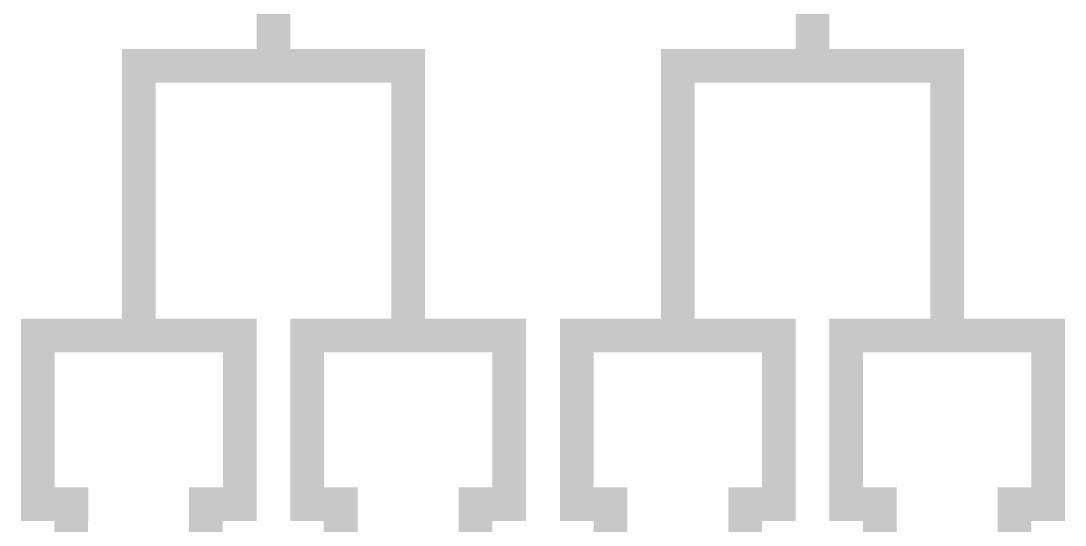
# Model space of a CAD drawing. Extents: x -40166 to 40284, y -45890 to 44060.
# Drawn here: x -37465 to -34365, y -1352 to 143 of the extents above; entities that cross this region are included whole.
import ezdxf

# ---------------------------------------------------------------- set-up
doc = ezdxf.new("R2010")
doc.units = 0
for name, color, linetype in [('10', 12, 'CONTINUOUS'), ('11', 13, 'CONTINUOUS'), ('12', 14, 'CONTINUOUS'), ('13', 15, 'CONTINUOUS'), ('14', 16, 'CONTINUOUS'), ('15', 17, 'CONTINUOUS'), ('16', 18, 'CONTINUOUS'), ('17', 19, 'CONTINUOUS'), ('18', 20, 'CONTINUOUS'), ('19', 21, 'CONTINUOUS'), ('20', 22, 'CONTINUOUS'), ('21', 23, 'CONTINUOUS'), ('22', 24, 'CONTINUOUS'), ('23', 25, 'CONTINUOUS'), ('24', 26, 'CONTINUOUS'), ('25', 27, 'CONTINUOUS'), ('26', 28, 'CONTINUOUS'), ('27', 29, 'CONTINUOUS'), ('28', 30, 'CONTINUOUS'), ('29', 31, 'CONTINUOUS'), ('3', 6, 'CONTINUOUS'), ('30', 32, 'CONTINUOUS'), ('31', 33, 'CONTINUOUS'), ('32', 34, 'CONTINUOUS'), ('33', 35, 'CONTINUOUS'), ('34', 36, 'CONTINUOUS'), ('35', 37, 'CONTINUOUS'), ('36', 38, 'CONTINUOUS'), ('37', 39, 'CONTINUOUS'), ('38', 40, 'CONTINUOUS'), ('39', 41, 'CONTINUOUS'), ('40', 42, 'CONTINUOUS'), ('41', 43, 'CONTINUOUS'), ('42', 44, 'CONTINUOUS'), ('43', 45, 'CONTINUOUS'), ('44', 46, 'CONTINUOUS'), ('45', 47, 'CONTINUOUS'), ('46', 48, 'CONTINUOUS'), ('47', 49, 'CONTINUOUS'), ('48', 50, 'CONTINUOUS'), ('49', 51, 'CONTINUOUS'), ('5', 7, 'CONTINUOUS'), ('50', 52, 'CONTINUOUS'), ('6', 8, 'CONTINUOUS'), ('7', 9, 'CONTINUOUS'), ('8', 10, 'CONTINUOUS'), ('9', 11, 'CONTINUOUS'), ('L1D0_square', 2, 'CONTINUOUS'), ('L2D0_round', 3, 'CONTINUOUS')]:
    doc.layers.add(name, color=color, linetype=linetype)

# ---------------------------------------------------------------- blocks, each defined once
blk = doc.blocks.new('device')
at = {"layer": '10'}
for points in [[(-1024, 934), (-1024, 935), (-324, 934), (-324, 935)], [(576, 934), (576, 935), (1276, 934), (1276, 935)], [(-1024, 916), (-1024, 917), (-324, 916), (-324, 917)], [(576, 916), (576, 917), (1276, 916), (1276, 917)], [(-1424, 134), (-1424, 135), (-724, 134), (-724, 135)], [(-624, 134), (-624, 135), (76, 134), (76, 135)], [(176, 134), (176, 135), (876, 134), (876, 135)], [(976, 134), (976, 135), (1676, 134), (1676, 135)], [(-1424, 116), (-1424, 117), (-724, 116), (-724, 117)], [(-624, 116), (-624, 117), (76, 116), (76, 117)], [(176, 116), (176, 117), (876, 116), (876, 117)], [(976, 116), (976, 117), (1676, 116), (1676, 117)]]:
    blk.add_solid(points, dxfattribs=at)
at = {"layer": '11'}
for points in [[(-1024, 935), (-1024, 936), (-324, 935), (-324, 936)], [(576, 935), (576, 936), (1276, 935), (1276, 936)], [(-1024, 915), (-1024, 916), (-324, 915), (-324, 916)], [(576, 915), (576, 916), (1276, 915), (1276, 916)], [(-1424, 135), (-1424, 136), (-724, 135), (-724, 136)], [(-624, 135), (-624, 136), (76, 135), (76, 136)], [(176, 135), (176, 136), (876, 135), (876, 136)], [(976, 135), (976, 136), (1676, 135), (1676, 136)], [(-1424, 115), (-1424, 116), (-724, 115), (-724, 116)], [(-624, 115), (-624, 116), (76, 115), (76, 116)], [(176, 115), (176, 116), (876, 115), (876, 116)], [(976, 115), (976, 116), (1676, 115), (1676, 116)]]:
    blk.add_solid(points, dxfattribs=at)
at = {"layer": '12'}
for points in [[(-1024, 936), (-1024, 937), (-324, 936), (-324, 937)], [(576, 936), (576, 937), (1276, 936), (1276, 937)], [(-1024, 914), (-1024, 915), (-324, 914), (-324, 915)], [(576, 914), (576, 915), (1276, 914), (1276, 915)], [(-1424, 136), (-1424, 137), (-724, 136), (-724, 137)], [(-624, 136), (-624, 137), (76, 136), (76, 137)], [(176, 136), (176, 137), (876, 136), (876, 137)], [(976, 136), (976, 137), (1676, 136), (1676, 137)], [(-1424, 114), (-1424, 115), (-724, 114), (-724, 115)], [(-624, 114), (-624, 115), (76, 114), (76, 115)], [(176, 114), (176, 115), (876, 114), (876, 115)], [(976, 114), (976, 115), (1676, 114), (1676, 115)]]:
    blk.add_solid(points, dxfattribs=at)
at = {"layer": '13'}
for points in [[(-1024, 937), (-1024, 938), (-324, 937), (-324, 938)], [(576, 937), (576, 938), (1276, 937), (1276, 938)], [(-1024, 913), (-1024, 914), (-324, 913), (-324, 914)], [(576, 913), (576, 914), (1276, 913), (1276, 914)], [(-1424, 137), (-1424, 138), (-724, 137), (-724, 138)], [(-624, 137), (-624, 138), (76, 137), (76, 138)], [(176, 137), (176, 138), (876, 137), (876, 138)], [(976, 137), (976, 138), (1676, 137), (1676, 138)], [(-1424, 113), (-1424, 114), (-724, 113), (-724, 114)], [(-624, 113), (-624, 114), (76, 113), (76, 114)], [(176, 113), (176, 114), (876, 113), (876, 114)], [(976, 113), (976, 114), (1676, 113), (1676, 114)]]:
    blk.add_solid(points, dxfattribs=at)
at = {"layer": '14'}
for points in [[(-1024, 938), (-1024, 939), (-324, 938), (-324, 939)], [(576, 938), (576, 939), (1276, 938), (1276, 939)], [(-1024, 912), (-1024, 913), (-324, 912), (-324, 913)], [(576, 912), (576, 913), (1276, 912), (1276, 913)], [(-1424, 138), (-1424, 139), (-724, 138), (-724, 139)], [(-624, 138), (-624, 139), (76, 138), (76, 139)], [(176, 138), (176, 139), (876, 138), (876, 139)], [(976, 138), (976, 139), (1676, 138), (1676, 139)], [(-1424, 112), (-1424, 113), (-724, 112), (-724, 113)], [(-624, 112), (-624, 113), (76, 112), (76, 113)], [(176, 112), (176, 113), (876, 112), (876, 113)], [(976, 112), (976, 113), (1676, 112), (1676, 113)]]:
    blk.add_solid(points, dxfattribs=at)
at = {"layer": '15'}
for points in [[(-1024, 939), (-1024, 940), (-324, 939), (-324, 940)], [(576, 939), (576, 940), (1276, 939), (1276, 940)], [(-1024, 911), (-1024, 912), (-324, 911), (-324, 912)], [(576, 911), (576, 912), (1276, 911), (1276, 912)], [(-1424, 139), (-1424, 140), (-724, 139), (-724, 140)], [(-624, 139), (-624, 140), (76, 139), (76, 140)], [(176, 139), (176, 140), (876, 139), (876, 140)], [(976, 139), (976, 140), (1676, 139), (1676, 140)], [(-1424, 111), (-1424, 112), (-724, 111), (-724, 112)], [(-624, 111), (-624, 112), (76, 111), (76, 112)], [(176, 111), (176, 112), (876, 111), (876, 112)], [(976, 111), (976, 112), (1676, 111), (1676, 112)]]:
    blk.add_solid(points, dxfattribs=at)
at = {"layer": '16'}
for points in [[(-1024, 940), (-1024, 941), (-324, 940), (-324, 941)], [(576, 940), (576, 941), (1276, 940), (1276, 941)], [(-1024, 910), (-1024, 911), (-324, 910), (-324, 911)], [(576, 910), (576, 911), (1276, 910), (1276, 911)], [(-1424, 140), (-1424, 141), (-724, 140), (-724, 141)], [(-624, 140), (-624, 141), (76, 140), (76, 141)], [(176, 140), (176, 141), (876, 140), (876, 141)], [(976, 140), (976, 141), (1676, 140), (1676, 141)], [(-1424, 110), (-1424, 111), (-724, 110), (-724, 111)], [(-624, 110), (-624, 111), (76, 110), (76, 111)], [(176, 110), (176, 111), (876, 110), (876, 111)], [(976, 110), (976, 111), (1676, 110), (1676, 111)]]:
    blk.add_solid(points, dxfattribs=at)
at = {"layer": '17'}
for points in [[(-1024, 941), (-1024, 942), (-324, 941), (-324, 942)], [(576, 941), (576, 942), (1276, 941), (1276, 942)], [(-1024, 909), (-1024, 910), (-324, 909), (-324, 910)], [(576, 909), (576, 910), (1276, 909), (1276, 910)], [(-1424, 141), (-1424, 142), (-724, 141), (-724, 142)], [(-624, 141), (-624, 142), (76, 141), (76, 142)], [(176, 141), (176, 142), (876, 141), (876, 142)], [(976, 141), (976, 142), (1676, 141), (1676, 142)], [(-1424, 109), (-1424, 110), (-724, 109), (-724, 110)], [(-624, 109), (-624, 110), (76, 109), (76, 110)], [(176, 109), (176, 110), (876, 109), (876, 110)], [(976, 109), (976, 110), (1676, 109), (1676, 110)]]:
    blk.add_solid(points, dxfattribs=at)
at = {"layer": '18'}
for points in [[(-1024, 942), (-1024, 943), (-324, 942), (-324, 943)], [(576, 942), (576, 943), (1276, 942), (1276, 943)], [(-1024, 908), (-1024, 909), (-324, 908), (-324, 909)], [(576, 908), (576, 909), (1276, 908), (1276, 909)], [(-1424, 142), (-1424, 143), (-724, 142), (-724, 143)], [(-624, 142), (-624, 143), (76, 142), (76, 143)], [(176, 142), (176, 143), (876, 142), (876, 143)], [(976, 142), (976, 143), (1676, 142), (1676, 143)], [(-1424, 108), (-1424, 109), (-724, 108), (-724, 109)], [(-624, 108), (-624, 109), (76, 108), (76, 109)], [(176, 108), (176, 109), (876, 108), (876, 109)], [(976, 108), (976, 109), (1676, 108), (1676, 109)]]:
    blk.add_solid(points, dxfattribs=at)
at = {"layer": '19'}
for points in [[(-1024, 943), (-1024, 944), (-324, 943), (-324, 944)], [(576, 943), (576, 944), (1276, 943), (1276, 944)], [(-1024, 907), (-1024, 908), (-324, 907), (-324, 908)], [(576, 907), (576, 908), (1276, 907), (1276, 908)], [(-1424, 143), (-1424, 144), (-724, 143), (-724, 144)], [(-624, 143), (-624, 144), (76, 143), (76, 144)], [(176, 143), (176, 144), (876, 143), (876, 144)], [(976, 143), (976, 144), (1676, 143), (1676, 144)], [(-1424, 107), (-1424, 108), (-724, 107), (-724, 108)], [(-624, 107), (-624, 108), (76, 107), (76, 108)], [(176, 107), (176, 108), (876, 107), (876, 108)], [(976, 107), (976, 108), (1676, 107), (1676, 108)]]:
    blk.add_solid(points, dxfattribs=at)
at = {"layer": '20'}
for points in [[(-1024, 944), (-1024, 945), (-324, 944), (-324, 945)], [(576, 944), (576, 945), (1276, 944), (1276, 945)], [(-1024, 906), (-1024, 907), (-324, 906), (-324, 907)], [(576, 906), (576, 907), (1276, 906), (1276, 907)], [(-1424, 144), (-1424, 145), (-724, 144), (-724, 145)], [(-624, 144), (-624, 145), (76, 144), (76, 145)], [(176, 144), (176, 145), (876, 144), (876, 145)], [(976, 144), (976, 145), (1676, 144), (1676, 145)], [(-1424, 106), (-1424, 107), (-724, 106), (-724, 107)], [(-624, 106), (-624, 107), (76, 106), (76, 107)], [(176, 106), (176, 107), (876, 106), (876, 107)], [(976, 106), (976, 107), (1676, 106), (1676, 107)]]:
    blk.add_solid(points, dxfattribs=at)
at = {"layer": '21'}
for points in [[(-1024, 945), (-1024, 946), (-324, 945), (-324, 946)], [(576, 945), (576, 946), (1276, 945), (1276, 946)], [(-1024, 905), (-1024, 906), (-324, 905), (-324, 906)], [(576, 905), (576, 906), (1276, 905), (1276, 906)], [(-1424, 145), (-1424, 146), (-724, 145), (-724, 146)], [(-624, 145), (-624, 146), (76, 145), (76, 146)], [(176, 145), (176, 146), (876, 145), (876, 146)], [(976, 145), (976, 146), (1676, 145), (1676, 146)], [(-1424, 105), (-1424, 106), (-724, 105), (-724, 106)], [(-624, 105), (-624, 106), (76, 105), (76, 106)], [(176, 105), (176, 106), (876, 105), (876, 106)], [(976, 105), (976, 106), (1676, 105), (1676, 106)]]:
    blk.add_solid(points, dxfattribs=at)
at = {"layer": '22'}
for points in [[(-1024, 946), (-1024, 947), (-324, 946), (-324, 947)], [(576, 946), (576, 947), (1276, 946), (1276, 947)], [(-1024, 904), (-1024, 905), (-324, 904), (-324, 905)], [(576, 904), (576, 905), (1276, 904), (1276, 905)], [(-1424, 146), (-1424, 147), (-724, 146), (-724, 147)], [(-624, 146), (-624, 147), (76, 146), (76, 147)], [(176, 146), (176, 147), (876, 146), (876, 147)], [(976, 146), (976, 147), (1676, 146), (1676, 147)], [(-1424, 104), (-1424, 105), (-724, 104), (-724, 105)], [(-624, 104), (-624, 105), (76, 104), (76, 105)], [(176, 104), (176, 105), (876, 104), (876, 105)], [(976, 104), (976, 105), (1676, 104), (1676, 105)]]:
    blk.add_solid(points, dxfattribs=at)
at = {"layer": '23'}
for points in [[(-1024, 947), (-1024, 948), (-324, 947), (-324, 948)], [(576, 947), (576, 948), (1276, 947), (1276, 948)], [(-1024, 903), (-1024, 904), (-324, 903), (-324, 904)], [(576, 903), (576, 904), (1276, 903), (1276, 904)], [(-1424, 147), (-1424, 148), (-724, 147), (-724, 148)], [(-624, 147), (-624, 148), (76, 147), (76, 148)], [(176, 147), (176, 148), (876, 147), (876, 148)], [(976, 147), (976, 148), (1676, 147), (1676, 148)], [(-1424, 103), (-1424, 104), (-724, 103), (-724, 104)], [(-624, 103), (-624, 104), (76, 103), (76, 104)], [(176, 103), (176, 104), (876, 103), (876, 104)], [(976, 103), (976, 104), (1676, 103), (1676, 104)]]:
    blk.add_solid(points, dxfattribs=at)
at = {"layer": '24'}
for points in [[(-1024, 948), (-1024, 949), (-324, 948), (-324, 949)], [(576, 948), (576, 949), (1276, 948), (1276, 949)], [(-1024, 902), (-1024, 903), (-324, 902), (-324, 903)], [(576, 902), (576, 903), (1276, 902), (1276, 903)], [(-1424, 148), (-1424, 149), (-724, 148), (-724, 149)], [(-624, 148), (-624, 149), (76, 148), (76, 149)], [(176, 148), (176, 149), (876, 148), (876, 149)], [(976, 148), (976, 149), (1676, 148), (1676, 149)], [(-1424, 102), (-1424, 103), (-724, 102), (-724, 103)], [(-624, 102), (-624, 103), (76, 102), (76, 103)], [(176, 102), (176, 103), (876, 102), (876, 103)], [(976, 102), (976, 103), (1676, 102), (1676, 103)]]:
    blk.add_solid(points, dxfattribs=at)
at = {"layer": '25'}
for points in [[(-1024, 949), (-1024, 950), (-324, 949), (-324, 950)], [(576, 949), (576, 950), (1276, 949), (1276, 950)], [(-1024, 901), (-1024, 902), (-324, 901), (-324, 902)], [(576, 901), (576, 902), (1276, 901), (1276, 902)], [(-1424, 149), (-1424, 150), (-724, 149), (-724, 150)], [(-624, 149), (-624, 150), (76, 149), (76, 150)], [(176, 149), (176, 150), (876, 149), (876, 150)], [(976, 149), (976, 150), (1676, 149), (1676, 150)], [(-1424, 101), (-1424, 102), (-724, 101), (-724, 102)], [(-624, 101), (-624, 102), (76, 101), (76, 102)], [(176, 101), (176, 102), (876, 101), (876, 102)], [(976, 101), (976, 102), (1676, 101), (1676, 102)]]:
    blk.add_solid(points, dxfattribs=at)
at = {"layer": '26'}
for points in [[(-1024, 950), (-1024, 951), (-324, 950), (-324, 951)], [(576, 950), (576, 951), (1276, 950), (1276, 951)], [(-1024, 900), (-1024, 901), (-324, 900), (-324, 901)], [(576, 900), (576, 901), (1276, 900), (1276, 901)], [(-1424, 150), (-1424, 151), (-724, 150), (-724, 151)], [(-624, 150), (-624, 151), (76, 150), (76, 151)], [(176, 150), (176, 151), (876, 150), (876, 151)], [(976, 150), (976, 151), (1676, 150), (1676, 151)], [(-1424, 100), (-1424, 101), (-724, 100), (-724, 101)], [(-624, 100), (-624, 101), (76, 100), (76, 101)], [(176, 100), (176, 101), (876, 100), (876, 101)], [(976, 100), (976, 101), (1676, 100), (1676, 101)]]:
    blk.add_solid(points, dxfattribs=at)
at = {"layer": '27'}
for points in [[(-1024, 951), (-1024, 952), (-324, 951), (-324, 952)], [(576, 951), (576, 952), (1276, 951), (1276, 952)], [(-1024, 899), (-1024, 900), (-324, 899), (-324, 900)], [(576, 899), (576, 900), (1276, 899), (1276, 900)], [(-1424, 151), (-1424, 152), (-724, 151), (-724, 152)], [(-624, 151), (-624, 152), (76, 151), (76, 152)], [(176, 151), (176, 152), (876, 151), (876, 152)], [(976, 151), (976, 152), (1676, 151), (1676, 152)], [(-1424, 99), (-1424, 100), (-724, 99), (-724, 100)], [(-624, 99), (-624, 100), (76, 99), (76, 100)], [(176, 99), (176, 100), (876, 99), (876, 100)], [(976, 99), (976, 100), (1676, 99), (1676, 100)]]:
    blk.add_solid(points, dxfattribs=at)
at = {"layer": '28'}
for points in [[(-1024, 952), (-1024, 953), (-324, 952), (-324, 953)], [(576, 952), (576, 953), (1276, 952), (1276, 953)], [(-1024, 898), (-1024, 899), (-324, 898), (-324, 899)], [(576, 898), (576, 899), (1276, 898), (1276, 899)], [(-1424, 152), (-1424, 153), (-724, 152), (-724, 153)], [(-624, 152), (-624, 153), (76, 152), (76, 153)], [(176, 152), (176, 153), (876, 152), (876, 153)], [(976, 152), (976, 153), (1676, 152), (1676, 153)], [(-1424, 98), (-1424, 99), (-724, 98), (-724, 99)], [(-624, 98), (-624, 99), (76, 98), (76, 99)], [(176, 98), (176, 99), (876, 98), (876, 99)], [(976, 98), (976, 99), (1676, 98), (1676, 99)]]:
    blk.add_solid(points, dxfattribs=at)
at = {"layer": '29'}
for points in [[(-1024, 953), (-1024, 954), (-324, 953), (-324, 954)], [(576, 953), (576, 954), (1276, 953), (1276, 954)], [(-1024, 897), (-1024, 898), (-324, 897), (-324, 898)], [(576, 897), (576, 898), (1276, 897), (1276, 898)], [(-1424, 153), (-1424, 154), (-724, 153), (-724, 154)], [(-624, 153), (-624, 154), (76, 153), (76, 154)], [(176, 153), (176, 154), (876, 153), (876, 154)], [(976, 153), (976, 154), (1676, 153), (1676, 154)], [(-1424, 97), (-1424, 98), (-724, 97), (-724, 98)], [(-624, 97), (-624, 98), (76, 97), (76, 98)], [(176, 97), (176, 98), (876, 97), (876, 98)], [(976, 97), (976, 98), (1676, 97), (1676, 98)]]:
    blk.add_solid(points, dxfattribs=at)
at = {"layer": '3'}
for points in [[(-1024, 926), (-1024, 928), (-324, 926), (-324, 928)], [(-1024, 923), (-1024, 925), (-324, 923), (-324, 925)], [(576, 926), (576, 928), (1276, 926), (1276, 928)], [(576, 923), (576, 925), (1276, 923), (1276, 925)], [(-1424, 126), (-1424, 128), (-724, 126), (-724, 128)], [(-1424, 123), (-1424, 125), (-724, 123), (-724, 125)], [(-624, 126), (-624, 128), (76, 126), (76, 128)], [(-624, 123), (-624, 125), (76, 123), (76, 125)], [(176, 126), (176, 128), (876, 126), (876, 128)], [(176, 123), (176, 125), (876, 123), (876, 125)], [(976, 126), (976, 128), (1676, 126), (1676, 128)], [(976, 123), (976, 125), (1676, 123), (1676, 125)]]:
    blk.add_solid(points, dxfattribs=at)
at = {"layer": '30'}
for points in [[(-1024, 954), (-1024, 955), (-324, 954), (-324, 955)], [(576, 954), (576, 955), (1276, 954), (1276, 955)], [(-1024, 896), (-1024, 897), (-324, 896), (-324, 897)], [(576, 896), (576, 897), (1276, 896), (1276, 897)], [(-1424, 154), (-1424, 155), (-724, 154), (-724, 155)], [(-624, 154), (-624, 155), (76, 154), (76, 155)], [(176, 154), (176, 155), (876, 154), (876, 155)], [(976, 154), (976, 155), (1676, 154), (1676, 155)], [(-1424, 96), (-1424, 97), (-724, 96), (-724, 97)], [(-624, 96), (-624, 97), (76, 96), (76, 97)], [(176, 96), (176, 97), (876, 96), (876, 97)], [(976, 96), (976, 97), (1676, 96), (1676, 97)]]:
    blk.add_solid(points, dxfattribs=at)
at = {"layer": '31'}
for points in [[(-1024, 955), (-1024, 956), (-324, 955), (-324, 956)], [(576, 955), (576, 956), (1276, 955), (1276, 956)], [(-1024, 895), (-1024, 896), (-324, 895), (-324, 896)], [(576, 895), (576, 896), (1276, 895), (1276, 896)], [(-1424, 155), (-1424, 156), (-724, 155), (-724, 156)], [(-624, 155), (-624, 156), (76, 155), (76, 156)], [(176, 155), (176, 156), (876, 155), (876, 156)], [(976, 155), (976, 156), (1676, 155), (1676, 156)], [(-1424, 95), (-1424, 96), (-724, 95), (-724, 96)], [(-624, 95), (-624, 96), (76, 95), (76, 96)], [(176, 95), (176, 96), (876, 95), (876, 96)], [(976, 95), (976, 96), (1676, 95), (1676, 96)]]:
    blk.add_solid(points, dxfattribs=at)
at = {"layer": '32'}
for points in [[(-1024, 956), (-1024, 957), (-324, 956), (-324, 957)], [(576, 956), (576, 957), (1276, 956), (1276, 957)], [(-1024, 894), (-1024, 895), (-324, 894), (-324, 895)], [(576, 894), (576, 895), (1276, 894), (1276, 895)], [(-1424, 156), (-1424, 157), (-724, 156), (-724, 157)], [(-624, 156), (-624, 157), (76, 156), (76, 157)], [(176, 156), (176, 157), (876, 156), (876, 157)], [(976, 156), (976, 157), (1676, 156), (1676, 157)], [(-1424, 94), (-1424, 95), (-724, 94), (-724, 95)], [(-624, 94), (-624, 95), (76, 94), (76, 95)], [(176, 94), (176, 95), (876, 94), (876, 95)], [(976, 94), (976, 95), (1676, 94), (1676, 95)]]:
    blk.add_solid(points, dxfattribs=at)
at = {"layer": '33'}
for points in [[(-1024, 957), (-1024, 958), (-324, 957), (-324, 958)], [(576, 957), (576, 958), (1276, 957), (1276, 958)], [(-1024, 893), (-1024, 894), (-324, 893), (-324, 894)], [(576, 893), (576, 894), (1276, 893), (1276, 894)], [(-1424, 157), (-1424, 158), (-724, 157), (-724, 158)], [(-624, 157), (-624, 158), (76, 157), (76, 158)], [(176, 157), (176, 158), (876, 157), (876, 158)], [(976, 157), (976, 158), (1676, 157), (1676, 158)], [(-1424, 93), (-1424, 94), (-724, 93), (-724, 94)], [(-624, 93), (-624, 94), (76, 93), (76, 94)], [(176, 93), (176, 94), (876, 93), (876, 94)], [(976, 93), (976, 94), (1676, 93), (1676, 94)]]:
    blk.add_solid(points, dxfattribs=at)
at = {"layer": '34'}
for points in [[(-1024, 958), (-1024, 959), (-324, 958), (-324, 959)], [(576, 958), (576, 959), (1276, 958), (1276, 959)], [(-1024, 892), (-1024, 893), (-324, 892), (-324, 893)], [(576, 892), (576, 893), (1276, 892), (1276, 893)], [(-1424, 158), (-1424, 159), (-724, 158), (-724, 159)], [(-624, 158), (-624, 159), (76, 158), (76, 159)], [(176, 158), (176, 159), (876, 158), (876, 159)], [(976, 158), (976, 159), (1676, 158), (1676, 159)], [(-1424, 92), (-1424, 93), (-724, 92), (-724, 93)], [(-624, 92), (-624, 93), (76, 92), (76, 93)], [(176, 92), (176, 93), (876, 92), (876, 93)], [(976, 92), (976, 93), (1676, 92), (1676, 93)]]:
    blk.add_solid(points, dxfattribs=at)
at = {"layer": '35'}
for points in [[(-1024, 959), (-1024, 960), (-324, 959), (-324, 960)], [(576, 959), (576, 960), (1276, 959), (1276, 960)], [(-1024, 891), (-1024, 892), (-324, 891), (-324, 892)], [(576, 891), (576, 892), (1276, 891), (1276, 892)], [(-1424, 159), (-1424, 160), (-724, 159), (-724, 160)], [(-624, 159), (-624, 160), (76, 159), (76, 160)], [(176, 159), (176, 160), (876, 159), (876, 160)], [(976, 159), (976, 160), (1676, 159), (1676, 160)], [(-1424, 91), (-1424, 92), (-724, 91), (-724, 92)], [(-624, 91), (-624, 92), (76, 91), (76, 92)], [(176, 91), (176, 92), (876, 91), (876, 92)], [(976, 91), (976, 92), (1676, 91), (1676, 92)]]:
    blk.add_solid(points, dxfattribs=at)
at = {"layer": '36'}
for points in [[(-1024, 960), (-1024, 961), (-324, 960), (-324, 961)], [(576, 960), (576, 961), (1276, 960), (1276, 961)], [(-1024, 890), (-1024, 891), (-324, 890), (-324, 891)], [(576, 890), (576, 891), (1276, 890), (1276, 891)], [(-1424, 160), (-1424, 161), (-724, 160), (-724, 161)], [(-624, 160), (-624, 161), (76, 160), (76, 161)], [(176, 160), (176, 161), (876, 160), (876, 161)], [(976, 160), (976, 161), (1676, 160), (1676, 161)], [(-1424, 90), (-1424, 91), (-724, 90), (-724, 91)], [(-624, 90), (-624, 91), (76, 90), (76, 91)], [(176, 90), (176, 91), (876, 90), (876, 91)], [(976, 90), (976, 91), (1676, 90), (1676, 91)]]:
    blk.add_solid(points, dxfattribs=at)
at = {"layer": '37'}
for points in [[(-1024, 961), (-1024, 962), (-324, 961), (-324, 962)], [(576, 961), (576, 962), (1276, 961), (1276, 962)], [(-1024, 889), (-1024, 890), (-324, 889), (-324, 890)], [(576, 889), (576, 890), (1276, 889), (1276, 890)], [(-1424, 161), (-1424, 162), (-724, 161), (-724, 162)], [(-624, 161), (-624, 162), (76, 161), (76, 162)], [(176, 161), (176, 162), (876, 161), (876, 162)], [(976, 161), (976, 162), (1676, 161), (1676, 162)], [(-1424, 89), (-1424, 90), (-724, 89), (-724, 90)], [(-624, 89), (-624, 90), (76, 89), (76, 90)], [(176, 89), (176, 90), (876, 89), (876, 90)], [(976, 89), (976, 90), (1676, 89), (1676, 90)]]:
    blk.add_solid(points, dxfattribs=at)
at = {"layer": '38'}
for points in [[(-1024, 962), (-1024, 963), (-324, 962), (-324, 963)], [(576, 962), (576, 963), (1276, 962), (1276, 963)], [(-1024, 888), (-1024, 889), (-324, 888), (-324, 889)], [(576, 888), (576, 889), (1276, 888), (1276, 889)], [(-1424, 162), (-1424, 163), (-724, 162), (-724, 163)], [(-624, 162), (-624, 163), (76, 162), (76, 163)], [(176, 162), (176, 163), (876, 162), (876, 163)], [(976, 162), (976, 163), (1676, 162), (1676, 163)], [(-1424, 88), (-1424, 89), (-724, 88), (-724, 89)], [(-624, 88), (-624, 89), (76, 88), (76, 89)], [(176, 88), (176, 89), (876, 88), (876, 89)], [(976, 88), (976, 89), (1676, 88), (1676, 89)]]:
    blk.add_solid(points, dxfattribs=at)
at = {"layer": '39'}
for points in [[(-1024, 963), (-1024, 964), (-324, 963), (-324, 964)], [(576, 963), (576, 964), (1276, 963), (1276, 964)], [(-1024, 887), (-1024, 888), (-324, 887), (-324, 888)], [(576, 887), (576, 888), (1276, 887), (1276, 888)], [(-1424, 163), (-1424, 164), (-724, 163), (-724, 164)], [(-624, 163), (-624, 164), (76, 163), (76, 164)], [(176, 163), (176, 164), (876, 163), (876, 164)], [(976, 163), (976, 164), (1676, 163), (1676, 164)], [(-1424, 87), (-1424, 88), (-724, 87), (-724, 88)], [(-624, 87), (-624, 88), (76, 87), (76, 88)], [(176, 87), (176, 88), (876, 87), (876, 88)], [(976, 87), (976, 88), (1676, 87), (1676, 88)]]:
    blk.add_solid(points, dxfattribs=at)
at = {"layer": '40'}
for points in [[(-1024, 964), (-1024, 965), (-324, 964), (-324, 965)], [(576, 964), (576, 965), (1276, 964), (1276, 965)], [(-1024, 886), (-1024, 887), (-324, 886), (-324, 887)], [(576, 886), (576, 887), (1276, 886), (1276, 887)], [(-1424, 164), (-1424, 165), (-724, 164), (-724, 165)], [(-624, 164), (-624, 165), (76, 164), (76, 165)], [(176, 164), (176, 165), (876, 164), (876, 165)], [(976, 164), (976, 165), (1676, 164), (1676, 165)], [(-1424, 86), (-1424, 87), (-724, 86), (-724, 87)], [(-624, 86), (-624, 87), (76, 86), (76, 87)], [(176, 86), (176, 87), (876, 86), (876, 87)], [(976, 86), (976, 87), (1676, 86), (1676, 87)]]:
    blk.add_solid(points, dxfattribs=at)
at = {"layer": '41'}
for points in [[(-1024, 965), (-1024, 966), (-324, 965), (-324, 966)], [(576, 965), (576, 966), (1276, 965), (1276, 966)], [(-1024, 885), (-1024, 886), (-324, 885), (-324, 886)], [(576, 885), (576, 886), (1276, 885), (1276, 886)], [(-1424, 165), (-1424, 166), (-724, 165), (-724, 166)], [(-624, 165), (-624, 166), (76, 165), (76, 166)], [(176, 165), (176, 166), (876, 165), (876, 166)], [(976, 165), (976, 166), (1676, 165), (1676, 166)], [(-1424, 85), (-1424, 86), (-724, 85), (-724, 86)], [(-624, 85), (-624, 86), (76, 85), (76, 86)], [(176, 85), (176, 86), (876, 85), (876, 86)], [(976, 85), (976, 86), (1676, 85), (1676, 86)]]:
    blk.add_solid(points, dxfattribs=at)
at = {"layer": '42'}
for points in [[(-1024, 966), (-1024, 967), (-324, 966), (-324, 967)], [(576, 966), (576, 967), (1276, 966), (1276, 967)], [(-1024, 884), (-1024, 885), (-324, 884), (-324, 885)], [(576, 884), (576, 885), (1276, 884), (1276, 885)], [(-1424, 166), (-1424, 167), (-724, 166), (-724, 167)], [(-624, 166), (-624, 167), (76, 166), (76, 167)], [(176, 166), (176, 167), (876, 166), (876, 167)], [(976, 166), (976, 167), (1676, 166), (1676, 167)], [(-1424, 84), (-1424, 85), (-724, 84), (-724, 85)], [(-624, 84), (-624, 85), (76, 84), (76, 85)], [(176, 84), (176, 85), (876, 84), (876, 85)], [(976, 84), (976, 85), (1676, 84), (1676, 85)]]:
    blk.add_solid(points, dxfattribs=at)
at = {"layer": '43'}
for points in [[(-1024, 967), (-1024, 968), (-324, 967), (-324, 968)], [(576, 967), (576, 968), (1276, 967), (1276, 968)], [(-1024, 883), (-1024, 884), (-324, 883), (-324, 884)], [(576, 883), (576, 884), (1276, 883), (1276, 884)], [(-1424, 167), (-1424, 168), (-724, 167), (-724, 168)], [(-624, 167), (-624, 168), (76, 167), (76, 168)], [(176, 167), (176, 168), (876, 167), (876, 168)], [(976, 167), (976, 168), (1676, 167), (1676, 168)], [(-1424, 83), (-1424, 84), (-724, 83), (-724, 84)], [(-624, 83), (-624, 84), (76, 83), (76, 84)], [(176, 83), (176, 84), (876, 83), (876, 84)], [(976, 83), (976, 84), (1676, 83), (1676, 84)]]:
    blk.add_solid(points, dxfattribs=at)
at = {"layer": '44'}
for points in [[(-1024, 968), (-1024, 969), (-324, 968), (-324, 969)], [(576, 968), (576, 969), (1276, 968), (1276, 969)], [(-1024, 882), (-1024, 883), (-324, 882), (-324, 883)], [(576, 882), (576, 883), (1276, 882), (1276, 883)], [(-1424, 168), (-1424, 169), (-724, 168), (-724, 169)], [(-624, 168), (-624, 169), (76, 168), (76, 169)], [(176, 168), (176, 169), (876, 168), (876, 169)], [(976, 168), (976, 169), (1676, 168), (1676, 169)], [(-1424, 82), (-1424, 83), (-724, 82), (-724, 83)], [(-624, 82), (-624, 83), (76, 82), (76, 83)], [(176, 82), (176, 83), (876, 82), (876, 83)], [(976, 82), (976, 83), (1676, 82), (1676, 83)]]:
    blk.add_solid(points, dxfattribs=at)
at = {"layer": '45'}
for points in [[(-1024, 969), (-1024, 970), (-324, 969), (-324, 970)], [(576, 969), (576, 970), (1276, 969), (1276, 970)], [(-1024, 881), (-1024, 882), (-324, 881), (-324, 882)], [(576, 881), (576, 882), (1276, 881), (1276, 882)], [(-1424, 169), (-1424, 170), (-724, 169), (-724, 170)], [(-624, 169), (-624, 170), (76, 169), (76, 170)], [(176, 169), (176, 170), (876, 169), (876, 170)], [(976, 169), (976, 170), (1676, 169), (1676, 170)], [(-1424, 81), (-1424, 82), (-724, 81), (-724, 82)], [(-624, 81), (-624, 82), (76, 81), (76, 82)], [(176, 81), (176, 82), (876, 81), (876, 82)], [(976, 81), (976, 82), (1676, 81), (1676, 82)]]:
    blk.add_solid(points, dxfattribs=at)
at = {"layer": '46'}
for points in [[(-1024, 970), (-1024, 971), (-324, 970), (-324, 971)], [(576, 970), (576, 971), (1276, 970), (1276, 971)], [(-1024, 880), (-1024, 881), (-324, 880), (-324, 881)], [(576, 880), (576, 881), (1276, 880), (1276, 881)], [(-1424, 170), (-1424, 171), (-724, 170), (-724, 171)], [(-624, 170), (-624, 171), (76, 170), (76, 171)], [(176, 170), (176, 171), (876, 170), (876, 171)], [(976, 170), (976, 171), (1676, 170), (1676, 171)], [(-1424, 80), (-1424, 81), (-724, 80), (-724, 81)], [(-624, 80), (-624, 81), (76, 80), (76, 81)], [(176, 80), (176, 81), (876, 80), (876, 81)], [(976, 80), (976, 81), (1676, 80), (1676, 81)]]:
    blk.add_solid(points, dxfattribs=at)
at = {"layer": '47'}
for points in [[(-1024, 971), (-1024, 972), (-324, 971), (-324, 972)], [(576, 971), (576, 972), (1276, 971), (1276, 972)], [(-1024, 879), (-1024, 880), (-324, 879), (-324, 880)], [(576, 879), (576, 880), (1276, 879), (1276, 880)], [(-1424, 171), (-1424, 172), (-724, 171), (-724, 172)], [(-624, 171), (-624, 172), (76, 171), (76, 172)], [(176, 171), (176, 172), (876, 171), (876, 172)], [(976, 171), (976, 172), (1676, 171), (1676, 172)], [(-1424, 79), (-1424, 80), (-724, 79), (-724, 80)], [(-624, 79), (-624, 80), (76, 79), (76, 80)], [(176, 79), (176, 80), (876, 79), (876, 80)], [(976, 79), (976, 80), (1676, 79), (1676, 80)]]:
    blk.add_solid(points, dxfattribs=at)
at = {"layer": '48'}
for points in [[(-1024, 972), (-1024, 973), (-324, 972), (-324, 973)], [(576, 972), (576, 973), (1276, 972), (1276, 973)], [(-1024, 878), (-1024, 879), (-324, 878), (-324, 879)], [(576, 878), (576, 879), (1276, 878), (1276, 879)], [(-1424, 172), (-1424, 173), (-724, 172), (-724, 173)], [(-624, 172), (-624, 173), (76, 172), (76, 173)], [(176, 172), (176, 173), (876, 172), (876, 173)], [(976, 172), (976, 173), (1676, 172), (1676, 173)], [(-1424, 78), (-1424, 79), (-724, 78), (-724, 79)], [(-624, 78), (-624, 79), (76, 78), (76, 79)], [(176, 78), (176, 79), (876, 78), (876, 79)], [(976, 78), (976, 79), (1676, 78), (1676, 79)]]:
    blk.add_solid(points, dxfattribs=at)
at = {"layer": '49'}
for points in [[(-1024, 973), (-1024, 974), (-324, 973), (-324, 974)], [(576, 973), (576, 974), (1276, 973), (1276, 974)], [(-1024, 877), (-1024, 878), (-324, 877), (-324, 878)], [(576, 877), (576, 878), (1276, 877), (1276, 878)], [(-1424, 173), (-1424, 174), (-724, 173), (-724, 174)], [(-624, 173), (-624, 174), (76, 173), (76, 174)], [(176, 173), (176, 174), (876, 173), (876, 174)], [(976, 173), (976, 174), (1676, 173), (1676, 174)], [(-1424, 77), (-1424, 78), (-724, 77), (-724, 78)], [(-624, 77), (-624, 78), (76, 77), (76, 78)], [(176, 77), (176, 78), (876, 77), (876, 78)], [(976, 77), (976, 78), (1676, 77), (1676, 78)]]:
    blk.add_solid(points, dxfattribs=at)
at = {"layer": '5'}
for points in [[(-1024, 928), (-1024, 930), (-324, 928), (-324, 930)], [(576, 928), (576, 930), (1276, 928), (1276, 930)], [(-1024, 921), (-1024, 923), (-324, 921), (-324, 923)], [(576, 921), (576, 923), (1276, 921), (1276, 923)], [(-1424, 128), (-1424, 130), (-724, 128), (-724, 130)], [(-624, 128), (-624, 130), (76, 128), (76, 130)], [(176, 128), (176, 130), (876, 128), (876, 130)], [(976, 128), (976, 130), (1676, 128), (1676, 130)], [(-1424, 121), (-1424, 123), (-724, 121), (-724, 123)], [(-624, 121), (-624, 123), (76, 121), (76, 123)], [(176, 121), (176, 123), (876, 121), (876, 123)], [(976, 121), (976, 123), (1676, 121), (1676, 123)]]:
    blk.add_solid(points, dxfattribs=at)
at = {"layer": '50'}
for points in [[(-1024, 974), (-1024, 975), (-324, 974), (-324, 975)], [(576, 974), (576, 975), (1276, 974), (1276, 975)], [(-1024, 876), (-1024, 877), (-324, 876), (-324, 877)], [(-1024, 875), (-1024, 876), (-324, 875), (-324, 876)], [(576, 876), (576, 877), (1276, 876), (1276, 877)], [(576, 875), (576, 876), (1276, 875), (1276, 876)], [(-1424, 174), (-1424, 175), (-724, 174), (-724, 175)], [(-624, 174), (-624, 175), (76, 174), (76, 175)], [(176, 174), (176, 175), (876, 174), (876, 175)], [(976, 174), (976, 175), (1676, 174), (1676, 175)], [(-1424, 76), (-1424, 77), (-724, 76), (-724, 77)], [(-1424, 75), (-1424, 76), (-724, 75), (-724, 76)], [(-624, 76), (-624, 77), (76, 76), (76, 77)], [(-624, 75), (-624, 76), (76, 75), (76, 76)], [(176, 76), (176, 77), (876, 76), (876, 77)], [(176, 75), (176, 76), (876, 75), (876, 76)], [(976, 76), (976, 77), (1676, 76), (1676, 77)], [(976, 75), (976, 76), (1676, 75), (1676, 76)]]:
    blk.add_solid(points, dxfattribs=at)
at = {"layer": '6'}
for points in [[(-1024, 930), (-1024, 931), (-324, 930), (-324, 931)], [(576, 930), (576, 931), (1276, 930), (1276, 931)], [(-1024, 920), (-1024, 921), (-324, 920), (-324, 921)], [(576, 920), (576, 921), (1276, 920), (1276, 921)], [(-1424, 130), (-1424, 131), (-724, 130), (-724, 131)], [(-624, 130), (-624, 131), (76, 130), (76, 131)], [(176, 130), (176, 131), (876, 130), (876, 131)], [(976, 130), (976, 131), (1676, 130), (1676, 131)], [(-1424, 120), (-1424, 121), (-724, 120), (-724, 121)], [(-624, 120), (-624, 121), (76, 120), (76, 121)], [(176, 120), (176, 121), (876, 120), (876, 121)], [(976, 120), (976, 121), (1676, 120), (1676, 121)]]:
    blk.add_solid(points, dxfattribs=at)
at = {"layer": '7'}
for points in [[(-1024, 931), (-1024, 932), (-324, 931), (-324, 932)], [(576, 931), (576, 932), (1276, 931), (1276, 932)], [(-1024, 919), (-1024, 920), (-324, 919), (-324, 920)], [(576, 919), (576, 920), (1276, 919), (1276, 920)], [(-1424, 131), (-1424, 132), (-724, 131), (-724, 132)], [(-624, 131), (-624, 132), (76, 131), (76, 132)], [(176, 131), (176, 132), (876, 131), (876, 132)], [(976, 131), (976, 132), (1676, 131), (1676, 132)], [(-1424, 119), (-1424, 120), (-724, 119), (-724, 120)], [(-624, 119), (-624, 120), (76, 119), (76, 120)], [(176, 119), (176, 120), (876, 119), (876, 120)], [(976, 119), (976, 120), (1676, 119), (1676, 120)]]:
    blk.add_solid(points, dxfattribs=at)
at = {"layer": '8'}
for points in [[(-1024, 932), (-1024, 933), (-324, 932), (-324, 933)], [(576, 932), (576, 933), (1276, 932), (1276, 933)], [(-1024, 918), (-1024, 919), (-324, 918), (-324, 919)], [(576, 918), (576, 919), (1276, 918), (1276, 919)], [(-1424, 132), (-1424, 133), (-724, 132), (-724, 133)], [(-624, 132), (-624, 133), (76, 132), (76, 133)], [(176, 132), (176, 133), (876, 132), (876, 133)], [(976, 132), (976, 133), (1676, 132), (1676, 133)], [(-1424, 118), (-1424, 119), (-724, 118), (-724, 119)], [(-624, 118), (-624, 119), (76, 118), (76, 119)], [(176, 118), (176, 119), (876, 118), (876, 119)], [(976, 118), (976, 119), (1676, 118), (1676, 119)]]:
    blk.add_solid(points, dxfattribs=at)
at = {"layer": '9'}
for points in [[(-1024, 933), (-1024, 934), (-324, 933), (-324, 934)], [(576, 933), (576, 934), (1276, 933), (1276, 934)], [(-1024, 917), (-1024, 918), (-324, 917), (-324, 918)], [(576, 917), (576, 918), (1276, 917), (1276, 918)], [(-1424, 133), (-1424, 134), (-724, 133), (-724, 134)], [(-624, 133), (-624, 134), (76, 133), (76, 134)], [(176, 133), (176, 134), (876, 133), (876, 134)], [(976, 133), (976, 134), (1676, 133), (1676, 134)], [(-1424, 117), (-1424, 118), (-724, 117), (-724, 118)], [(-624, 117), (-624, 118), (76, 117), (76, 118)], [(176, 117), (176, 118), (876, 117), (876, 118)], [(976, 117), (976, 118), (1676, 117), (1676, 118)]]:
    blk.add_solid(points, dxfattribs=at)
at = {"layer": 'L1D0_square'}
for points in [[(-724, 875), (-724, 1775), (-624, 875), (-624, 1775)], [(876, 875), (876, 1775), (976, 875), (976, 1775)], [(-1124, 875), (-1124, 975), (-924, 875), (-924, 975)], [(-1124, 75), (-1124, 975), (-1024, 75), (-1024, 975)], [(-424, 875), (-424, 975), (-224, 875), (-224, 975)], [(-324, 75), (-324, 975), (-224, 75), (-224, 975)], [(476, 875), (476, 975), (676, 875), (676, 975)], [(476, 75), (476, 975), (576, 75), (576, 975)], [(1176, 875), (1176, 975), (1376, 875), (1376, 975)], [(1276, 75), (1276, 975), (1376, 75), (1376, 975)], [(-1424, 75), (-1424, 175), (-1324, 75), (-1324, 175)], [(-1424, -425), (-1424, 175), (-1324, -425), (-1324, 175)], [(-824, 75), (-824, 175), (-724, 75), (-724, 175)], [(-824, -425), (-824, 175), (-724, -425), (-724, 175)], [(-624, 75), (-624, 175), (-524, 75), (-524, 175)], [(-624, -425), (-624, 175), (-524, -425), (-524, 175)], [(-24, -425), (-24, 175), (76, -425), (76, 175)], [(-24, 75), (-24, 175), (76, 75), (76, 175)], [(176, 75), (176, 175), (276, 75), (276, 175)], [(176, -425), (176, 175), (276, -425), (276, 175)], [(776, 75), (776, 175), (876, 75), (876, 175)], [(776, -425), (776, 175), (876, -425), (876, 175)], [(976, 75), (976, 175), (1076, 75), (1076, 175)], [(976, -425), (976, 175), (1076, -425), (1076, 175)], [(1576, 75), (1576, 175), (1676, 75), (1676, 175)], [(1576, -425), (1576, 175), (1676, -425), (1676, 175)], [(-1424, -425), (-1424, -325), (-1224, -425), (-1224, -325)], [(-1325, -500), (-1325, -325), (-1225, -500), (-1225, -325)], [(-1324, -425), (-1324, -325), (-1224, -425), (-1224, -325)], [(-925, -500), (-925, -325), (-825, -500), (-825, -325)], [(-924, -425), (-924, -325), (-824, -425), (-824, -325)], [(-924, -425), (-924, -325), (-724, -425), (-724, -325)], [(-624, -425), (-624, -325), (-424, -425), (-424, -325)], [(-525, -500), (-525, -325), (-424, -500), (-424, -325)], [(-524, -425), (-524, -325), (-424, -425), (-424, -325)], [(-124, -425), (-124, -325), (76, -425), (76, -325)], [(-124, -500), (-124, -325), (-24, -500), (-24, -325)], [(-124, -425), (-124, -325), (-24, -425), (-24, -325)], [(176, -425), (176, -325), (376, -425), (376, -325)], [(276, -500), (276, -325), (376, -500), (376, -325)], [(276, -425), (276, -325), (376, -425), (376, -325)], [(676, -425), (676, -325), (776, -425), (776, -325)], [(676, -500), (676, -325), (776, -500), (776, -325)], [(676, -425), (676, -325), (876, -425), (876, -325)], [(976, -425), (976, -325), (1176, -425), (1176, -325)], [(1076, -425), (1076, -325), (1176, -425), (1176, -325)], [(1076, -500), (1076, -325), (1176, -500), (1176, -325)], [(1476, -425), (1476, -325), (1576, -425), (1576, -325)], [(1476, -500), (1476, -325), (1576, -500), (1576, -325)], [(1476, -425), (1476, -325), (1676, -425), (1676, -325)]]:
    blk.add_solid(points, dxfattribs=at)
at = {"layer": 'L2D0_round'}
for points in [[(-1024, 875), (-1024, 975), (-324, 875), (-324, 975)], [(576, 875), (576, 975), (1276, 875), (1276, 975)], [(-1424, 75), (-1424, 175), (-724, 75), (-724, 175)], [(-624, 75), (-624, 175), (76, 75), (76, 175)], [(176, 75), (176, 175), (876, 75), (876, 175)], [(976, 75), (976, 175), (1676, 75), (1676, 175)]]:
    blk.add_solid(points, dxfattribs=at)

msp = doc.modelspace()

# ---------------------------------------------------------------- block references
msp.add_blockref('device', (-36041, -915))

doc.saveas('drawing.dxf')
